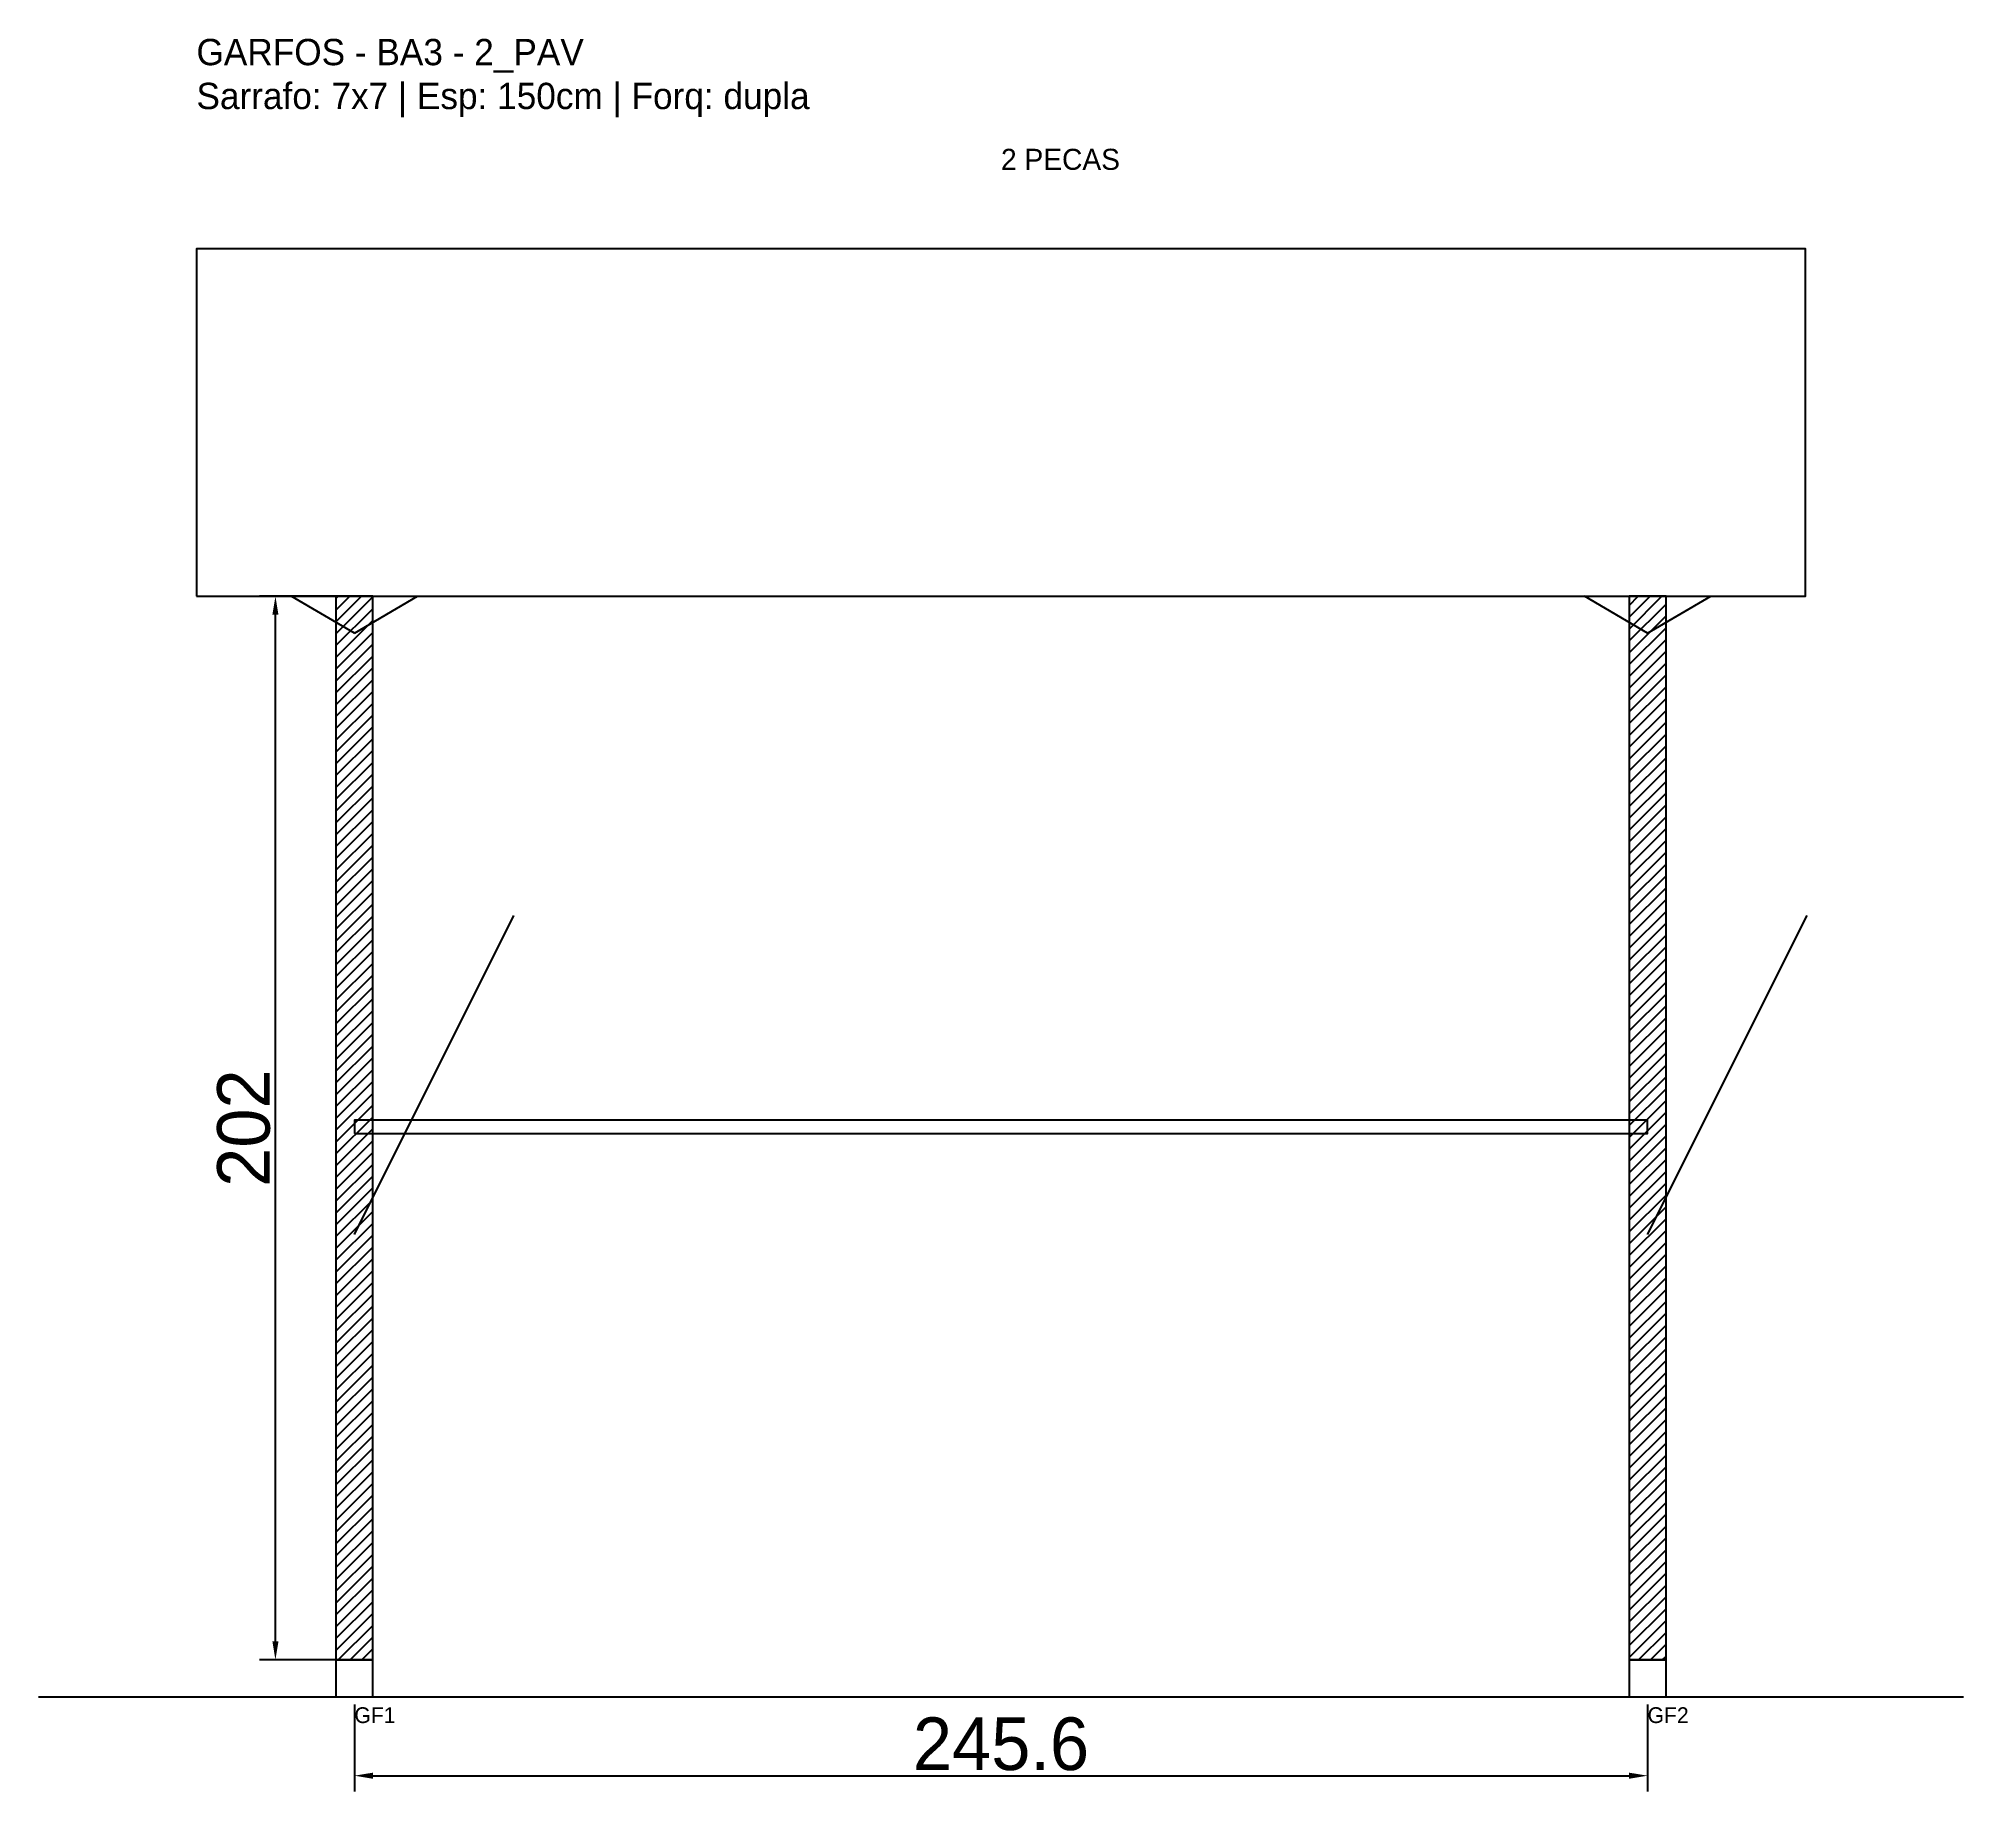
# Model space of a CAD drawing. Header units: metres. Extents: x -30 to 336, y -25 to 308.
import ezdxf

# ---------------------------------------------------------------- set-up
doc = ezdxf.new("R2010")
doc.units = ezdxf.units.M
for name, color, linetype in [('BARRA_ANCORAGEM', 1, 'Continuous'), ('COTA', 241, 'Continuous'), ('GARFOS OK', 3, 'Continuous'), ('NOME DA VIGA', 6, 'Continuous'), ('SARR_7x7', 40, 'Continuous'), ('TIRAS REESCORAMENTO', 252, 'Continuous'), ('VIGAS', 3, 'Continuous')]:
    doc.layers.add(name, color=color, linetype=linetype)
doc.dimstyles.new('EZ DXF', dxfattribs={"dimtxt": 10, "dimasz": 3.5, "dimexe": 3, "dimexo": 1.5, "dimgap": 1, "dimtad": 1, "dimdec": 1, "dimdsep": 46, "dimcen": 2.5, "dimazin": 3, "dimtfac": 1, "dimtmove": 0, "dimatfit": 3})

msp = doc.modelspace()

# ---------------------------------------------------------------- hatches: boundary and pattern name
at = {"layer": 'COTA'}
h = msp.add_hatch(dxfattribs=at)
h.set_pattern_fill('ANSI31', scale=0.5)
h.paths.add_polyline_path([(26.5, 0), (33.5, 0), (33.5, 202), (26.5, 202)])
h = msp.add_hatch(dxfattribs=at)
h.set_pattern_fill('ANSI31', scale=0.5)
h.paths.add_polyline_path([(272.111699, 0), (279.111699, 0), (279.111699, 202), (272.111699, 202)])

# ---------------------------------------------------------------- linework, layer by layer
at = {"layer": 'BARRA_ANCORAGEM'}
for p, q in [((30, 80.8), (60.3, 141.4)), ((275.611699, 80.8), (305.911699, 141.4))]:
    msp.add_line(p, q, dxfattribs=at)
at = {"layer": 'GARFOS OK'}
for p, q in [((30, 195), (18, 202)), ((18, 202), (42, 202)), ((30, 195), (42, 202)), ((275.611699, 195), (263.611699, 202)), ((263.611699, 202), (287.611699, 202)), ((275.611699, 195), (287.611699, 202))]:
    msp.add_line(p, q, dxfattribs=at)
at = {"layer": 'GARFOS OK', "linetype": 'CONTINUOUS'}
msp.add_line((-30, -7), (335.611699, -7), dxfattribs=at)
at = {"layer": 'GARFOS OK'}
for points in [[(26.5, 0), (33.5, 0), (33.5, 202), (26.5, 202), (26.5, 0)], [(272.111699, 0), (279.111699, 0), (279.111699, 202), (272.111699, 202), (272.111699, 0)]]:
    msp.add_lwpolyline(points, dxfattribs=at)
at = {"layer": 'SARR_7x7'}
for points in [[(26.5, -7), (33.5, -7), (33.5, 0), (26.5, 0), (26.5, -7)], [(272.111699, -7), (279.111699, -7), (279.111699, 0), (272.111699, 0), (272.111699, -7)]]:
    msp.add_lwpolyline(points, dxfattribs=at)
at = {"layer": 'TIRAS REESCORAMENTO'}
msp.add_lwpolyline([(30, 100), (275.611699, 100), (275.611699, 102.5), (30, 102.5), (30, 100)], dxfattribs=at)
at = {"layer": 'VIGAS'}
msp.add_lwpolyline([(0, 202), (305.611699, 202), (305.611699, 268), (0, 268), (0, 202)], dxfattribs=at)

# ---------------------------------------------------------------- texts
at = {"layer": 'NOME DA VIGA'}
for s, height, p in [('2 PECAS', 4, (152.80585, 283)), ('GF1', 3, (30, -12)), ('GF2', 3, (275.611699, -12))]:
    msp.add_text(s, height=height, dxfattribs=at).set_placement(p)
at = {"layer": 'NOME DA VIGA', "insert": (0, 293), "char_height": 5, "attachment_point": 7}
msp.add_mtext('GARFOS - BA3 - 2_PAV\\PSarrafo: 7x7 | Esp: 150cm | Forq: dupla', dxfattribs=at)

# ---------------------------------------------------------------- dimensions: what is measured, and where the dimension line sits
at = {"layer": 'COTA'}
msp.add_linear_dim(base=(15, 0), p1=(30, 0), p2=(30, 202), angle=90, dimstyle='EZ DXF', dxfattribs=at).render()
msp.add_linear_dim(base=(30, -22), p1=(30, -7), p2=(275.611699, -7), dimstyle='EZ DXF', dxfattribs=at).render()

doc.saveas('drawing.dxf')
